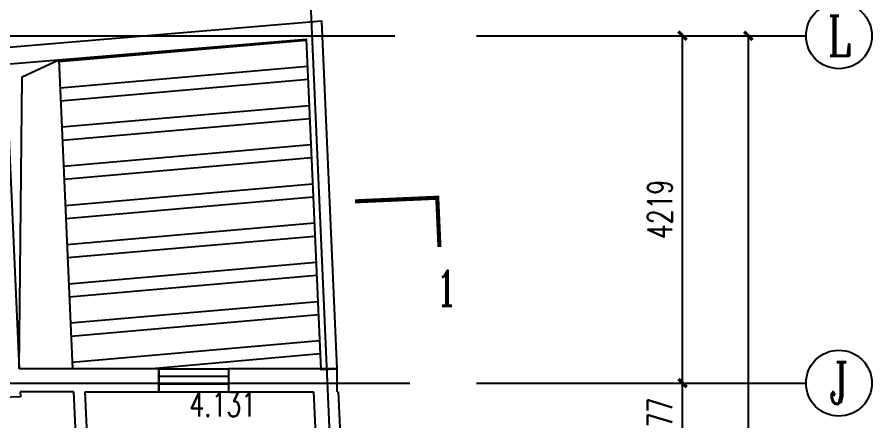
# Model space of a CAD drawing. Extents: x -20250 to 331240, y -699 to 63168.
# Drawn here: x 111408 to 121786, y 52497 to 57402 of the extents above; entities that cross this region are included whole.
import ezdxf
from ezdxf.enums import TextEntityAlignment as Align

# ---------------------------------------------------------------- set-up
doc = ezdxf.new("R2010")
doc.units = 0
doc.header["$LTSCALE"] = 1000
doc.header["$MEASUREMENT"] = 0
for name, color, linetype in [('AXIS', 3, 'Continuous'), ('AXIS_TEXT', 7, 'Continuous'), ('DIM_SYMB', 3, 'Continuous'), ('DOTE', 1, 'Continuous'), ('PUB_HATCH', 8, 'Continuous'), ('PUB_TEXT', 7, 'Continuous'), ('WALL', 9, 'Continuous'), ('WINDOW', 4, 'Continuous'), ('空', 3, 'Continuous'), ('顶', 5, 'Continuous')]:
    doc.layers.add(name, color=color, linetype=linetype)
doc.styles.add('_TCH_AXIS', font='COMPLEX', dxfattribs={"bigfont": 'GBCBIG'})
doc.styles.add('_TCH_DIM', font='SIMPLEX', dxfattribs={"bigfont": 'GBCBIG'})
doc.styles.add('_TCH_DIM_T3', font='SIMPLEX', dxfattribs={"width": 0.705882, "bigfont": 'GBCBIG'})
doc.styles.add('_TCH_LABEL', font='COMPLEX', dxfattribs={"bigfont": 'GBCBIG'})
doc.styles.add('COMPLEX', font='COMPLEX')
doc.dimstyles.new('_TCH_ARCH&&100', dxfattribs={"dimtxt": 297.5, "dimasz": 100, "dimexe": 250, "dimexo": 300, "dimgap": 126.25, "dimtad": 1, "dimdec": 0, "dimzin": 0, "dimdsep": 46, "dimtxsty": '_TCH_DIM_T3', "dimblk": 'ARCHTICK', "dimcen": 0.09, "dimclrt": 7, "dimazin": 2, "dimtfac": 1, "dimtdec": 0, "dimtix": 1, "dimtmove": 2, "dimatfit": 3, "dimfxl": 1, "dimtolj": 1, "dimtzin": 0, "dimarcsym": 0})

# ---------------------------------------------------------------- blocks, each defined once
blk = doc.blocks.new('_ArchTick')
at = {"color": 0, "linetype": 'ByBlock', "const_width": 0.4}
blk.add_lwpolyline([(-0.5, -0.5), (0.5, 0.5)], dxfattribs=at)
blk = doc.blocks.new('*D174')
at = {"layer": 'AXIS', "color": 0, "lineweight": -2, "transparency": 16777216}
for p, q in [((117286, 52956), (119736, 52956)), ((119486, 51879), (119486, 52956)), ((117286, 51879), (119736, 51879))]:
    blk.add_line(p, q, dxfattribs=at)
at = {"layer": 'Defpoints', "color": 0, "transparency": 16777216}
for p in [(116986, 52956), (119486, 52956), (116986, 51879)]:
    blk.add_point(p, dxfattribs=at)
at = {"layer": 'AXIS', "color": 0, "lineweight": -2, "transparency": 16777216, "xscale": 100, "yscale": 100, "zscale": 100}
for p, rotation in [((119486, 52956), 90), ((119486, 51879), 270)]:
    blk.add_blockref('_ArchTick', p, dxfattribs=dict(at, rotation=rotation))
at = {"layer": 'AXIS', "color": 7, "transparency": 16777216, "insert": (119211, 52418), "char_height": 297.5, "attachment_point": 5, "rotation": 90, "style": '_TCH_DIM_T3'}
blk.add_mtext('\\A1;1077', dxfattribs=at)
blk = doc.blocks.new('*D175')
at = {"layer": 'AXIS', "color": 0, "lineweight": -2, "transparency": 16777216}
for p, q in [((117286, 57176), (119736, 57176)), ((119486, 52956), (119486, 57176)), ((117286, 52956), (119736, 52956))]:
    blk.add_line(p, q, dxfattribs=at)
at = {"layer": 'Defpoints', "color": 0, "transparency": 16777216}
for p in [(116986, 57176), (119486, 57176), (116986, 52956)]:
    blk.add_point(p, dxfattribs=at)
at = {"layer": 'AXIS', "color": 0, "lineweight": -2, "transparency": 16777216, "xscale": 100, "yscale": 100, "zscale": 100}
for p, rotation in [((119486, 57176), 90), ((119486, 52956), 270)]:
    blk.add_blockref('_ArchTick', p, dxfattribs=dict(at, rotation=rotation))
at = {"layer": 'AXIS', "color": 7, "transparency": 16777216, "insert": (119211, 55066), "char_height": 297.5, "attachment_point": 5, "rotation": 90, "style": '_TCH_DIM_T3'}
blk.add_mtext('\\A1;4219', dxfattribs=at)
blk = doc.blocks.new('*D176')
at = {"layer": 'AXIS', "color": 0, "lineweight": -2, "transparency": 16777216}
for p, q in [((117286, 57176), (120536, 57176)), ((120286, 34637), (120286, 57176)), ((117286, 34637), (120536, 34637))]:
    blk.add_line(p, q, dxfattribs=at)
at = {"layer": 'Defpoints', "color": 0, "transparency": 16777216}
for p in [(116986, 57176), (120286, 57176), (116986, 34637)]:
    blk.add_point(p, dxfattribs=at)
at = {"layer": 'AXIS', "color": 0, "lineweight": -2, "transparency": 16777216, "xscale": 100, "yscale": 100, "zscale": 100}
for p, rotation in [((120286, 57176), 90), ((120286, 34637), 270)]:
    blk.add_blockref('_ArchTick', p, dxfattribs=dict(at, rotation=rotation))
at = {"layer": 'AXIS', "color": 7, "transparency": 16777216, "insert": (120011, 45906), "char_height": 297.5, "attachment_point": 5, "rotation": 90, "style": '_TCH_DIM_T3'}
blk.add_mtext('\\A1;22539', dxfattribs=at)
blk = doc.blocks.new('$TCHSYS$WIN2D')
for p, q in [((-0.5, 0.5), (0.5, 0.5)), ((-0.5, 0.5), (-0.5, -0.5)), ((0.5, 0.5), (0.5, -0.5)), ((0.5, 0.167), (-0.5, 0.167)), ((0.5, -0.167), (-0.5, -0.167)), ((-0.5, -0.5), (0.5, -0.5))]:
    blk.add_line(p, q)
blk = doc.blocks.new('_AXISO')
blk.add_circle((0, 0), 0.5)
at = {"layer": 'AXIS_TEXT', "style": 'COMPLEX', "width": 1.041667}
blk.add_attdef('A', text='', height=0.56, dxfattribs=at).set_placement((-0.25, -0.28), (0.25, -0.28), align=Align.FIT)

msp = doc.modelspace()

# ---------------------------------------------------------------- hatches: boundary and pattern name
at = {"layer": 'PUB_HATCH'}
h = msp.add_hatch(dxfattribs=at)
h.set_pattern_fill('ANSI32', color=256, scale=100, angle=-40, style=0)
h.set_pattern_definition([(5, (-82879.8, 80613.8), (-41.5079, 474.4377), []), (5, (-82707.83, 80469.47), (-41.5079, 474.4377), [])])
h.paths.add_polyline_path([(114918.2, 57134.6), (111914.7, 56884.7), (111914.6, 56884.6), (112080.1, 53131.4), (112224, 53131.4), (113127.3, 53131.4), (113975.7, 53131.4), (114994.9, 53131.4), (115094.7, 53131.4)])

# ---------------------------------------------------------------- linework, layer by layer
at = {"layer": 'AXIS'}
for p, q in [((116985.6, 57175.8), (120985.6, 57175.8)), ((116985.6, 52956.3), (120985.6, 52956.3))]:
    msp.add_line(p, q, dxfattribs=at)
at = {"layer": 'DIM_SYMB', "const_width": 50}
msp.add_lwpolyline([(116535.5, 54608.6), (116509, 55208), (115510, 55164)], dxfattribs=at)
at = {"layer": 'DOTE'}
for p, q in [((116029.7, 33636.9), (114939, 58372.3)), ((109124.3, 57175.8), (115991.8, 57175.8)), ((104221.5, 52956.3), (116177.8, 52956.3))]:
    msp.add_line(p, q, dxfattribs=at)
at = {"layer": 'WALL'}
for p, q in [((111260.4, 57030.8), (111432.3, 53131.4)), ((112224, 53131.4), (111432.3, 53131.4)), ((113127.3, 53131.4), (112224, 53131.4)), ((113127.3, 52851.4), (113127.3, 53131.4)), ((114994.9, 53131.4), (113975.7, 53131.4)), ((113975.7, 53131.4), (113975.7, 52851.4)), ((115294.9, 53131.4), (114994.9, 53131.4)), ((115294.9, 52851.4), (115294.9, 53131.4)), ((111444.7, 52851.4), (111447.3, 52791)), ((112096.2, 52851.4), (111444.7, 52851.4)), ((112178.3, 50990.8), (112096.2, 52851.4)), ((112236.4, 52851.4), (113127.3, 52851.4)), ((112318.4, 50990.8), (112236.4, 52851.4)), ((113975.7, 52851.4), (115007.3, 52851.4)), ((115007.3, 52851.4), (115089.3, 50990.8)), ((115294.9, 52851.4), (115307.6, 52851.4)), ((115307.6, 52851.4), (115393.4, 50904.1)), ((111447.3, 52791), (111227.5, 52781.3))]:
    msp.add_line(p, q, dxfattribs=at)
at = {"layer": '空'}
msp.add_lwpolyline([(111432.3, 53131.4), (111470.1, 56677.5), (111914.6, 56884.7)], dxfattribs=at)
at = {"layer": '顶'}
msp.add_polyline3d([(115294.9, 53131.4, 0), (115108.9, 57351.2, 0), (111260.3, 57030.9, 0), (111276.9, 56831.6, 0), (114918.2, 57134.6, 0), (115095.1, 53122.6, 0)], close=True, dxfattribs=at)
msp.add_polyline3d([(111914.6, 56884.7, 0), (112080.1, 53131.4, 0)], dxfattribs=at)

# ---------------------------------------------------------------- block references
at = {"layer": 'AXIS'}
ref = msp.add_blockref('_AXISO', (121385.6, 57175.8), dxfattribs=dict(at, xscale=800, yscale=800, zscale=800))
ref.add_attrib('A', 'L', dxfattribs={"layer": 'AXIS_TEXT', "height": 486.2, "style": '_TCH_AXIS', "width": 0.8}).set_placement((121246.7, 56932.7), (121524.5, 56932.7), align=Align.FIT)
ref = msp.add_blockref('_AXISO', (121385.6, 52956.3), dxfattribs=dict(at, xscale=800, yscale=800, zscale=800))
ref.add_attrib('A', 'J', dxfattribs={"layer": 'AXIS_TEXT', "height": 505.6, "style": '_TCH_AXIS', "width": 0.909091}).set_placement((121265.2, 52703.5), (121506, 52703.5), align=Align.FIT)
at = {"layer": 'WINDOW', "xscale": -848.4609375000291, "yscale": -280, "zscale": -848.4609375000291, "rotation": 179.9999999999989}
msp.add_blockref('$TCHSYS$WIN2D', (113551.5, 52991.4), dxfattribs=at)

# ---------------------------------------------------------------- texts
at = {"layer": 'PUB_TEXT', "width": 0.705882}
for s, height, style, p in [('1', 425, '_TCH_LABEL', (116493.2, 53896.6)), ('4.131', 297.5, '_TCH_DIM', (113499.5, 52549.4))]:
    msp.add_text(s, height=height, dxfattribs=dict(at, style=style)).set_placement(p)

# ---------------------------------------------------------------- dimensions: what is measured, and where the dimension line sits
at = {"layer": 'AXIS'}
for p1, p2, distance, picture, middle in [((116985.5814, 52956.3383), (116985.5814, 57175.791), -2500, '*D175', (119210.5814, 55066.0646)), ((116985.6, 34636.9), (116985.6, 57175.8), -3300, '*D176', (120010.6, 45906.3)), ((116985.6, 51879.2), (116985.6, 52956.3), -2500, '*D174', (119210.6, 52417.8))]:
    dim = msp.add_aligned_dim(p1=p1, p2=p2, distance=distance, dimstyle='_TCH_ARCH&&100', dxfattribs=at)
    dim.commit()
    dim.dimension.update_dxf_attribs({"geometry": picture, "text_midpoint": middle})

doc.saveas('drawing.dxf')
